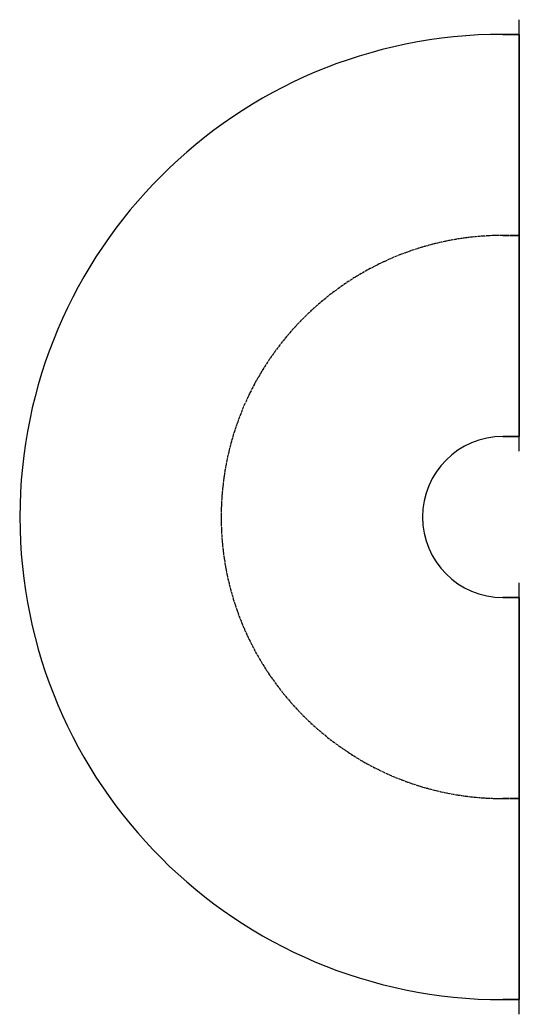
# Model space of a CAD drawing. Extents: x -20827274 to 1300756471, y -549375 to 3431892.
# Drawn here: x 24061551 to 24063102, y -173318 to -170228 of the extents above; entities that cross this region are included whole.
import ezdxf

# ---------------------------------------------------------------- set-up
doc = ezdxf.new("R2010")
doc.units = 0
doc.header["$LTSCALE"] = 10
doc.linetypes.add('CENTER2', pattern=[1.125, 0.75, -0.125, 0.125, -0.125])
for name, color, linetype in [('DUCT-排烟中心线', 5, 'CENTER2'), ('DUCT-排烟法兰', 4, 'Continuous'), ('DUCT-排烟管', 2, 'Continuous'), ('DUCT-排烟管端线', 4, 'Continuous')]:
    doc.layers.add(name, color=color, linetype=linetype)

msp = doc.modelspace()

# ---------------------------------------------------------------- linework, layer by layer
at = {"layer": 'DUCT-排烟中心线'}
for p, q in [((24063101.4, -170898.2), (24063051.4, -170898.2)), ((24063051.4, -170898.2), (24063101.4, -170898.2)), ((24063101.4, -170898.2), (24063101.6, -170898.2)), ((24063051.4, -172648.2), (24063101.4, -172648.2)), ((24063101.4, -172648.2), (24063051.4, -172648.2)), ((24063101.6, -172648.2), (24063101.4, -172648.2))]:
    msp.add_line(p, q, dxfattribs=at)
msp.add_arc((24063051.4, -171773.2), 875, 90.0014, 269.9972, dxfattribs=at)
msp.add_arc((24063051.4, -171773.2), 875, 90.0014, 269.9972, dxfattribs=at)
at = {"layer": 'DUCT-排烟法兰'}
for p, q in [((24063101.5, -171568.2), (24063101.5, -170228.2)), ((24063101.5, -171568.2), (24063101.5, -170228.2)), ((24063101.4, -173318.2), (24063101.5, -171978.2)), ((24063101.4, -173318.2), (24063101.5, -171978.2))]:
    msp.add_line(p, q, dxfattribs=at)
at = {"layer": 'DUCT-排烟法兰', "color": 18, "true_color": 0x000000}
for p in [(24063101.4, -170898.2, 500), (24063101.4, -170898.2, 500), (24063101.6, -170898.2, 500), (24063101.6, -170898.2, 500), (24063101.4, -172648.2, 500), (24063101.4, -172648.2, 500), (24063101.6, -172648.2, 500), (24063101.6, -172648.2, 500)]:
    msp.add_point(p, dxfattribs=at)
at = {"layer": 'DUCT-排烟管'}
for p, q in [((24063101.4, -170273.2), (24063051.4, -170273.2)), ((24063051.4, -170273.2), (24063101.4, -170273.2)), ((24063101.6, -170273.2), (24063101.4, -170273.2)), ((24063101.4, -170273.2), (24063101.4, -171523.2)), ((24063101.6, -171523.2), (24063101.6, -170273.2)), ((24063051.4, -171523.2), (24063101.4, -171523.2)), ((24063101.4, -171523.2), (24063051.4, -171523.2)), ((24063101.4, -171523.2), (24063101.6, -171523.2)), ((24063101.4, -172023.2), (24063051.4, -172023.2)), ((24063051.4, -172023.2), (24063101.4, -172023.2)), ((24063101.4, -172023.2), (24063101.3, -173273.2)), ((24063101.6, -172023.2), (24063101.4, -172023.2)), ((24063101.5, -173273.2), (24063101.6, -172023.2)), ((24063051.3, -173273.2), (24063101.3, -173273.2)), ((24063101.3, -173273.2), (24063051.3, -173273.2)), ((24063101.3, -173273.2), (24063101.5, -173273.2))]:
    msp.add_line(p, q, dxfattribs=at)
for radius in [1500, 1500, 250, 250]:
    msp.add_arc((24063051.4, -171773.2), radius, 90.0014, 269.9972, dxfattribs=at)
at = {"layer": 'DUCT-排烟管', "color": 18, "true_color": 0x000000}
for p in [(24063101.4, -170898.2, 500), (24063101.4, -170898.2, 500), (24063101.4, -172648.2, 500), (24063101.4, -172648.2, 500)]:
    msp.add_point(p, dxfattribs=at)
at = {"layer": 'DUCT-排烟管端线'}
for p, q in [((24063101.4, -170273.2), (24063101.4, -171523.2)), ((24063101.4, -170273.2), (24063101.4, -171523.2)), ((24063101.3, -173273.2), (24063101.4, -172023.2)), ((24063101.3, -173273.2), (24063101.4, -172023.2))]:
    msp.add_line(p, q, dxfattribs=at)

doc.saveas('drawing.dxf')
